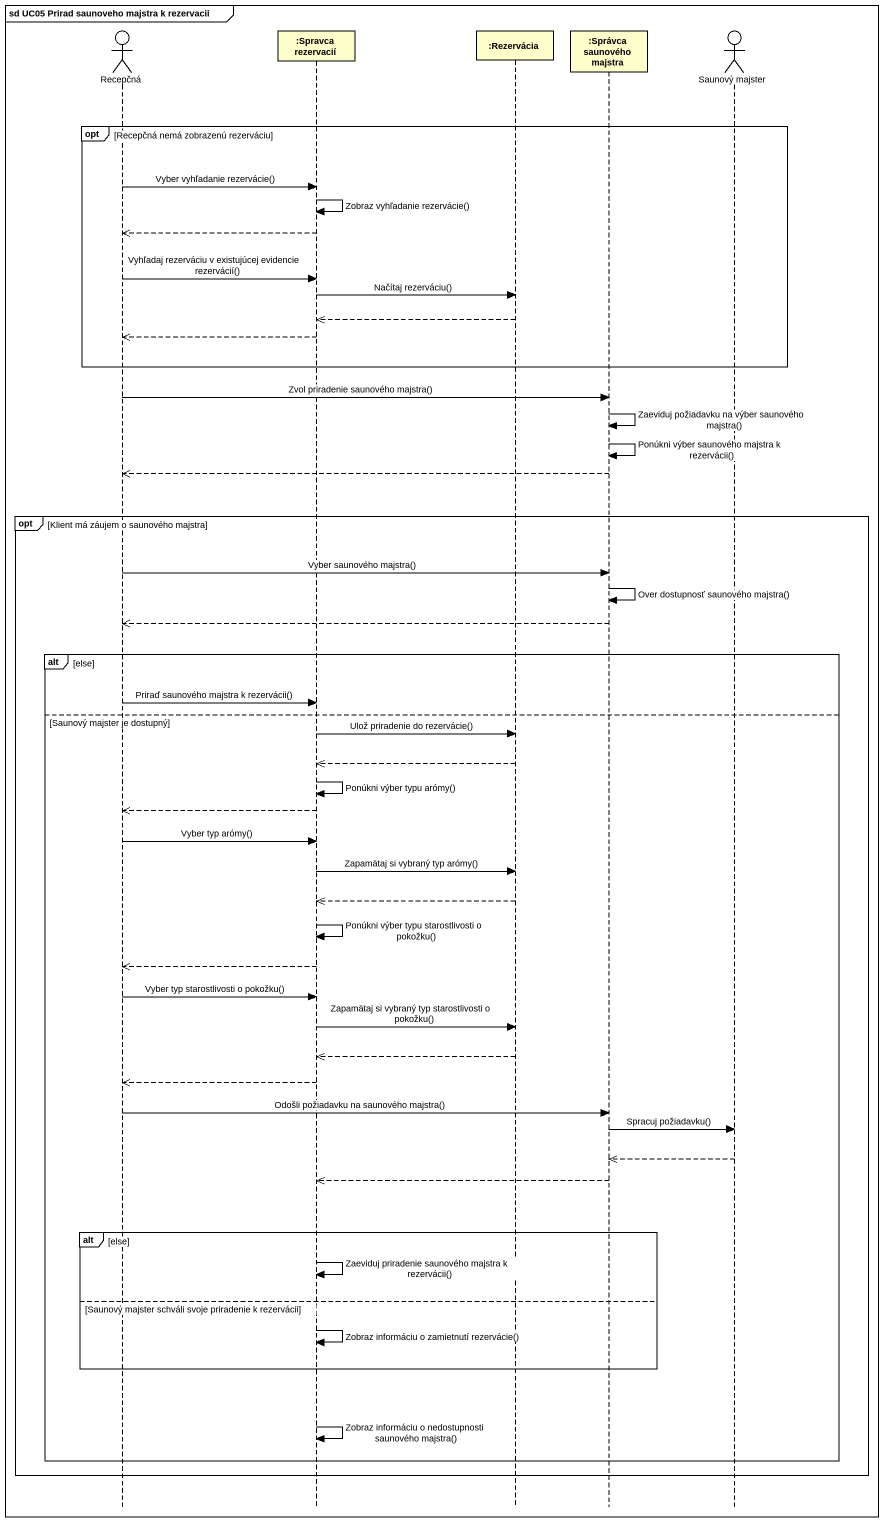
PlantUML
@startuml
mainframe sd UC05 Prirad saunoveho majstra k rezervacii
hide footbox
actor Recepčná
participant ":Spravca rezervacií" as Spravca_rezervacií
participant ":Rezervácia" as Rezervácia
participant ":Správca saunového majstra" as Správca_saunového_majstra
actor "Saunový majster" as Saunový_majster

opt Recepčná nemá zobrazenú rezerváciu
  Recepčná -> Spravca_rezervacií : Vyber vyhľadanie rezervácie()
  Spravca_rezervacií -> Spravca_rezervacií : Zobraz vyhľadanie rezervácie()
  Spravca_rezervacií -->> Recepčná
  Recepčná -> Spravca_rezervacií : Vyhľadaj rezerváciu v existujúcej evidencie rezervácií()
  Spravca_rezervacií -> Rezervácia : Načítaj rezerváciu()
  Rezervácia -->> Spravca_rezervacií
  Spravca_rezervacií -->> Recepčná
end
Recepčná -> Správca_saunového_majstra : Zvol priradenie saunového majstra()
Správca_saunového_majstra -> Správca_saunového_majstra : Zaeviduj požiadavku na výber saunového majstra()
Správca_saunového_majstra -> Správca_saunového_majstra : Ponúkni výber saunového majstra k rezervácii()
Správca_saunového_majstra -->> Recepčná
opt Klient má záujem o saunového majstra
  Recepčná -> Správca_saunového_majstra : Vyber saunového majstra()
  Správca_saunového_majstra -> Správca_saunového_majstra : Over dostupnosť saunového majstra()
  Správca_saunového_majstra -->> Recepčná
  alt else
    Recepčná -> Spravca_rezervacií : Priraď saunového majstra k rezervácii()
  else Saunový majster je dostupný
    Spravca_rezervacií -> Rezervácia : Ulož priradenie do rezervácie()
    Rezervácia -->> Spravca_rezervacií
    Spravca_rezervacií -> Spravca_rezervacií : Ponúkni výber typu arómy()
    Spravca_rezervacií -->> Recepčná
    Recepčná -> Spravca_rezervacií : Vyber typ arómy()
    Spravca_rezervacií -> Rezervácia : Zapamätaj si vybraný typ arómy()
    Rezervácia -->> Spravca_rezervacií
    Spravca_rezervacií -> Spravca_rezervacií : Ponúkni výber typu starostlivosti o pokožku()
    Spravca_rezervacií -->> Recepčná
    Recepčná -> Spravca_rezervacií : Vyber typ starostlivosti o pokožku()
    Spravca_rezervacií -> Rezervácia : Zapamätaj si vybraný typ starostlivosti o pokožku()
    Rezervácia -->> Spravca_rezervacií
    Spravca_rezervacií -->> Recepčná
    Recepčná -> Správca_saunového_majstra : Odošli požiadavku na saunového majstra()
    Správca_saunového_majstra -> Saunový_majster : Spracuj požiadavku()
    Saunový_majster -->> Správca_saunového_majstra
    Správca_saunového_majstra -->> Spravca_rezervacií
    alt else
      Spravca_rezervacií -> Spravca_rezervacií : Zaeviduj priradenie saunového majstra k rezervácii()
    else Saunový majster schváli svoje priradenie k rezervácii
      Spravca_rezervacií -> Spravca_rezervacií : Zobraz informáciu o zamietnutí rezervácie()
    end
    Spravca_rezervacií -> Spravca_rezervacií : Zobraz informáciu o nedostupnosti saunového majstra()
  end
end
@enduml
